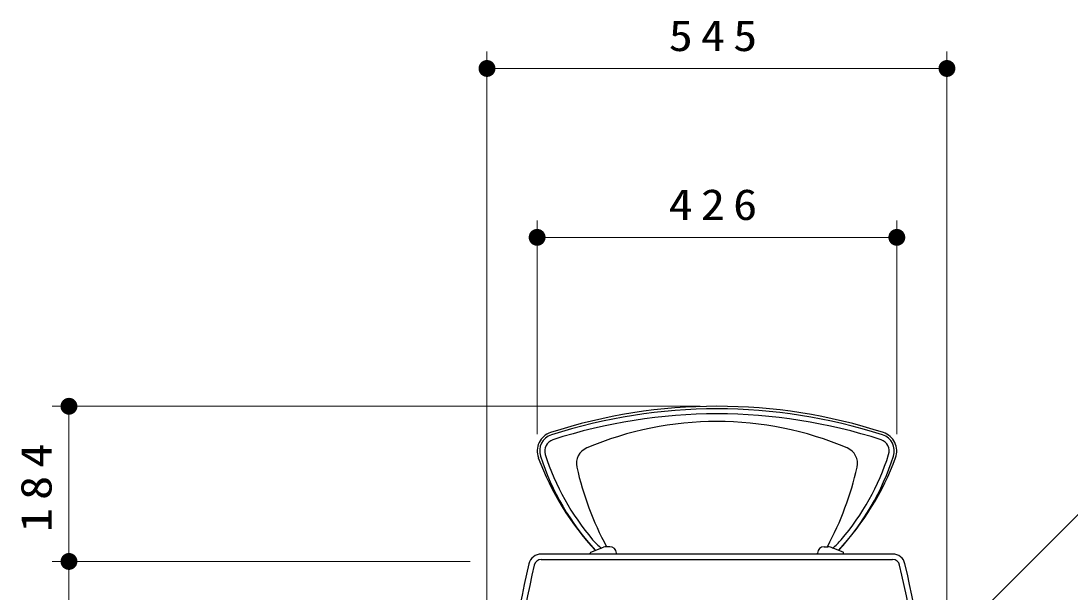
# Model space of a CAD drawing. Units: millimetres on the paper, scale 1:20. Extents: x -365 to 0, y 0 to 257.
# Drawn here: x -142.2 to -80, y 124 to 157.8 of the extents above; entities that cross this region are included whole.
import ezdxf

# ---------------------------------------------------------------- set-up
doc = ezdxf.new("R2010")
doc.units = ezdxf.units.MM
doc.layers.add('1_20', color=7, linetype='Continuous', lineweight=25)
doc.styles.add('ＭＳ ゴシック', font='')
doc.styles.get('ＭＳ ゴシック').set_extended_font_data('MS Gothic')

# ---------------------------------------------------------------- blocks, each defined once
blk = doc.blocks.new('filled_dot')
at = {"color": 0, "linetype": 'Continuous', "lineweight": -2, "const_width": 1.25}
blk.add_lwpolyline([(-0.625, 0, 1), (0.625, 0, 1)], format="xyb", close=True, dxfattribs=at)

msp = doc.modelspace()

# ---------------------------------------------------------------- linework, layer by layer
at = {"layer": '1_20', "lineweight": 13}
for p, q in [((-114.594, 112.948), (-114.594, 156.026)), ((-87.355, 112.948), (-87.355, 156.026)), ((-114.594, 155.026), (-87.355, 155.026)), ((-111.624, 133.376), (-111.624, 146.026)), ((-90.324, 133.376), (-90.324, 146.026)), ((-111.624, 145.026), (-90.324, 145.026)), ((-101.974, 135.026), (-140.349, 135.026)), ((-139.349, 125.838), (-139.349, 135.026)), ((-115.599, 125.838), (-140.349, 125.838)), ((-139.349, 104.838), (-139.349, 125.838))]:
    msp.add_line(p, q, dxfattribs=at)
at = {"layer": '1_20'}
for p, q in [((-90.571, 126.278), (-111.378, 126.278)), ((-108.479, 126.278), (-108.476, 126.336)), ((-108.445, 126.38), (-107.69, 126.684)), ((-107.322, 126.713), (-107.54, 126.713)), ((-106.92, 126.278), (-106.923, 126.334)), ((-95.029, 126.278), (-95.026, 126.334)), ((-94.627, 126.713), (-94.409, 126.713)), ((-93.504, 126.38), (-94.259, 126.684)), ((-93.47, 126.278), (-93.473, 126.336)), ((-90.571, 126.278), (-90.927, 126.278)), ((-111.378, 125.953), (-90.571, 125.953))]:
    msp.add_line(p, q, dxfattribs=at)
at = {"layer": '1_20', "lineweight": 13}
msp.add_lwpolyline([(-88.639, 119.561), (-79.453, 128.746), (-43.453, 128.746)], dxfattribs=at)
at = {"layer": '1_20', "color": 94}
for centre, radius, start, end in [((-100.974, 103.042), 31.983, 72.05475, 107.94525), ((-100.974, 103.042), 31.833, 72.05475, 107.94525), ((-100.974, 103.042), 31.533, 72.05475, 107.94525), ((-100.974, 114.357), 19.768, 67.03158, 112.96842), ((-110.474, 132.376), 1.15, 107.94525, 200.35039), ((-110.474, 132.376), 1, 107.94525, 197.79469), ((-91.474, 132.376), 1, 342.20531, 72.05475), ((-91.474, 132.376), 1.15, 339.64961, 72.05475), ((-110.474, 132.376), 0.7, 107.94525, 197.79469), ((-108.298, 131.638), 1, 112.96842, 192.69072), ((-93.651, 131.638), 1, 347.30928, 67.03158), ((-91.474, 132.376), 0.7, 342.20531, 72.05475), ((-96.083, 137.714), 16.5, 200.35039, 222.87008), ((-97.144, 136.654), 15, 197.79469, 222.66431), ((-97.144, 136.654), 14.7, 197.79469, 220.40139), ((-104.805, 136.654), 15, 317.33576, 342.20531), ((-105.866, 137.714), 16.5, 317.12999, 339.64961), ((-104.805, 136.654), 14.7, 319.59861, 342.20531), ((-91.226, 135.482), 18.5, 192.69072, 208.29479), ((-110.723, 135.482), 18.5, 331.70521, 347.30928), ((-105.864, 129.233), 3.25, 220.40139, 233.10832), ((-96.085, 129.233), 3.25, 306.89206, 319.59861)]:
    msp.add_arc(centre, radius, start, end, dxfattribs=at)
at = {"layer": '1_20'}
for centre, radius, start, end in [((-111.378, 125.528), 0.75, 90, 167.13257), ((-108.426, 126.333), 0.05, 111.97029, 177), ((-107.54, 126.313), 0.4, 90, 111.97029), ((-107.322, 126.313), 0.4, 3, 90), ((-94.627, 126.313), 0.4, 90, 177), ((-94.409, 126.313), 0.4, 68.02971, 90), ((-93.523, 126.333), 0.05, 3, 68.02971), ((-90.571, 125.528), 0.75, 12.86743, 90), ((-14.621, 103.425), 100, 167.13257, 178.67151), ((-14.621, 103.425), 99.675, 167.13257, 178.55405), ((-111.378, 125.528), 0.425, 90, 167.13257), ((-90.571, 125.528), 0.425, 12.86743, 90), ((-187.328, 103.425), 99.675, 1.44595, 12.86742), ((-187.328, 103.425), 100, 1.32849, 12.86743)]:
    msp.add_arc(centre, radius, start, end, dxfattribs=at)

# ---------------------------------------------------------------- block references
at = {"layer": '1_20', "lineweight": 13, "xscale": 0.4, "yscale": 0.4}
for p in [(-114.594, 155.026), (-111.624, 145.026)]:
    msp.add_blockref('filled_dot', p, dxfattribs=at)
for p, rotation in [((-87.355, 155.026), 180), ((-90.324, 145.026), 180), ((-139.349, 135.026), 270), ((-139.349, 125.838), 270), ((-139.349, 125.838), 90)]:
    msp.add_blockref('filled_dot', p, dxfattribs=dict(at, rotation=rotation))

# ---------------------------------------------------------------- texts
at = {"layer": '1_20', "char_height": 1.833, "attachment_point": 8, "style": 'ＭＳ ゴシック'}
for s, insert in [('\\T1.33;\\W1.15;545', (-100.974, 156.026)), ('\\T1.33;\\W1.15;426', (-100.974, 146.026))]:
    msp.add_mtext(s, dxfattribs=dict(at, insert=insert))
at = {"layer": '1_20', "insert": (-140.349, 130.432), "char_height": 1.833, "attachment_point": 8, "rotation": 90, "style": 'ＭＳ ゴシック'}
msp.add_mtext('\\T1.33;\\W1.15;184', dxfattribs=at)

doc.saveas('drawing.dxf')
